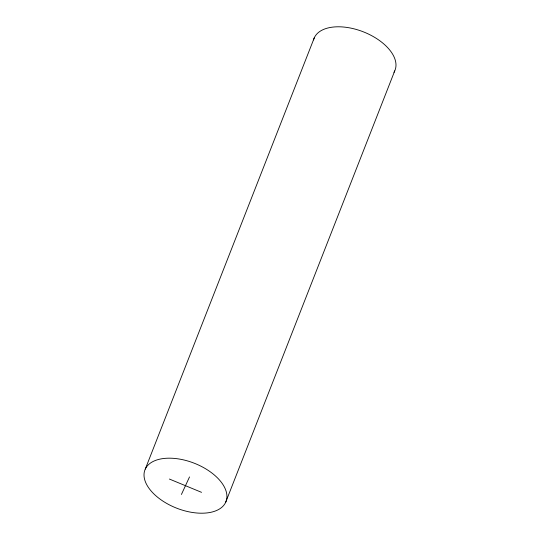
<?xml version="1.0" encoding="UTF-8"?>
<svg xmlns="http://www.w3.org/2000/svg" width="540" height="540" viewBox="0 0 540 540"><rect width="100%" height="100%" fill="white"/><g stroke="black" fill="none" stroke-linecap="round" stroke-linejoin="round"><path stroke-width="0.81" d="M145.274 469.085L314.334 37.692M225.666 502.308A43.511 24.138 21.4 0 0 174.157 458.393A43.511 24.138 21.4 0 0 156.587 496.388A43.511 24.138 21.4 0 0 225.666 502.308L394.726 70.916M181.413 494.471L189.526 476.921M169.391 479.048L201.548 492.338M313.538 39.92A43.511 24.138 21.4 0 1 364.014 32.096A43.511 24.138 21.4 0 1 393.977 72.313"/></g></svg>
